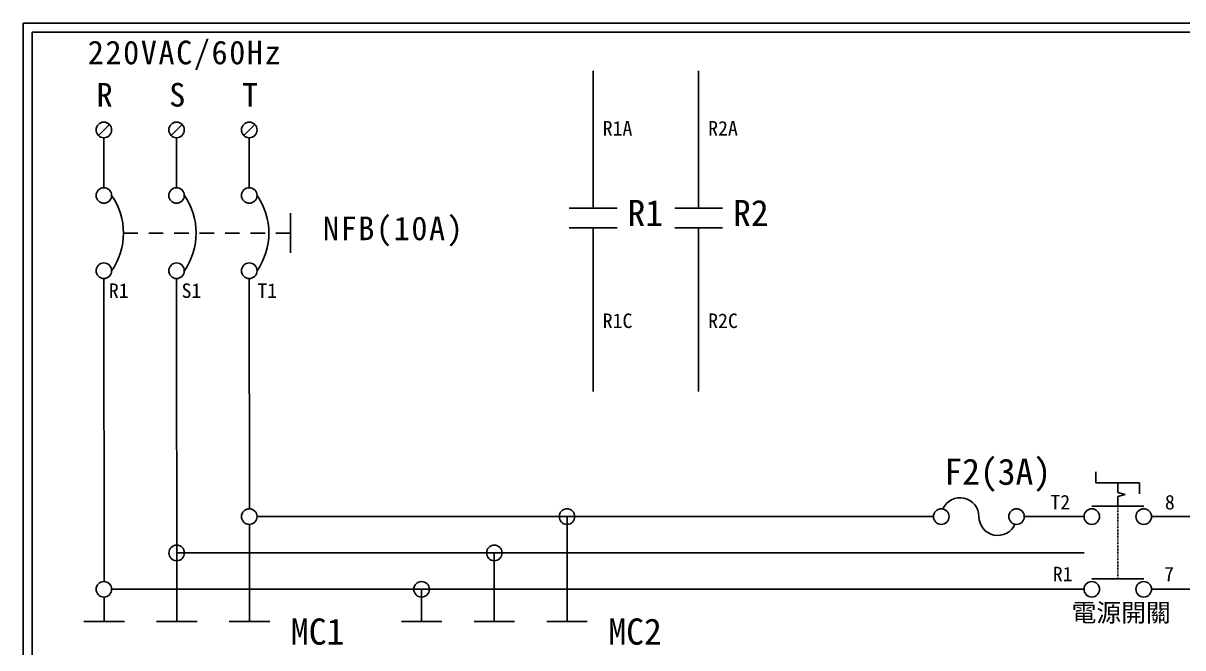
# Model space of a CAD drawing. Extents: x -24 to 263, y 255 to 459.
# Drawn here: x -23.6 to 135.9, y 373.6 to 459.4 of the extents above; entities that cross this region are included whole.
import ezdxf

# ---------------------------------------------------------------- set-up
doc = ezdxf.new("R2010")
doc.units = 0
doc.linetypes.add('DASHED', pattern=[0.2, 0.1, -0.1])
doc.linetypes.add('HIDDEN9', pattern=[3.5, 2, -1.5])
doc.layers.get('0').update_dxf_attribs({"linetype": 'CONTINUOUS'})
for name, color, linetype in [('7', 7, 'CONTINUOUS'), ('圖框層', 7, 'CONTINUOUS'), ('標尺寸層', 3, 'CONTINUOUS')]:
    doc.layers.add(name, color=color, linetype=linetype)
doc.styles.add('CNS', font='romanc.shx', dxfattribs={"bigfont": 'chineset.shx'})
doc.styles.add('STSL', font='kaiu.ttf')
doc.styles.add('標楷體', font='kaiu.ttf')

# ---------------------------------------------------------------- blocks, each defined once
blk = doc.blocks.new('FUSE')
at = {"color": 7}
for p, q in [((0, 0), (2.14, 0)), ((14.64, 0), (16.78, 0))]:
    blk.add_line(p, q, dxfattribs=at)
for centre in [(3.21, 0), (13.56, 0)]:
    blk.add_circle(centre, 1.07)
for centre, start, end in [((5.8, 0), 0, 156.116), ((10.98, 0), 180, 336.116)]:
    blk.add_arc(centre, 2.59, start, end, dxfattribs=at)

msp = doc.modelspace()

# ---------------------------------------------------------------- linework, layer by layer
for p, q in [((-11.73, 445.52), (-13.24, 444.01)), ((-1.73, 445.52), (-3.24, 444.01)), ((8.27, 445.52), (6.76, 444.01)), ((-12.49, 424.28), (-12.46, 382.67)), ((-2.49, 424.28), (-2.46, 377.15)), ((7.51, 424.28), (7.53, 392.67)), ((123.98, 396.25), (123.98, 397.75)), ((126.98, 396.25), (123.98, 396.25)), ((126.98, 396.25), (129.98, 396.25)), ((129.98, 396.25), (129.98, 394.75)), ((127.98, 394.64), (126.98, 394.9)), ((127.98, 394.64), (126.98, 394.37)), ((99.49, 391.6), (8.58, 391.6)), ((114.13, 391.6), (122.34, 391.6)), ((116.27, 391.6), (122.34, 391.6)), ((131.62, 391.6), (258.88, 391.6)), ((7.53, 390.53), (7.55, 377.15)), ((122.34, 386.6), (-2.47, 386.6)), ((122.34, 386.6), (-2.47, 386.6)), ((122.34, 386.6), (-2.47, 386.6)), ((122.34, 381.6), (-11.42, 381.6)), ((131.62, 381.6), (258.51, 381.6)), ((-12.46, 380.53), (-12.44, 377.15))]:
    msp.add_line(p, q)
at = {"color": 7, "linetype": 'HIDDEN9'}
msp.add_line((13.18, 430.59), (-9.79, 430.59), dxfattribs=at)
for centre in [(-12.49, 444.77), (-2.49, 444.77), (7.51, 444.77), (-12.49, 435.76), (-2.49, 435.76), (7.51, 435.76), (-12.49, 425.41), (-2.49, 425.41), (7.51, 425.41), (7.51, 391.6), (51.22, 391.6), (-2.47, 386.6), (41.22, 386.6), (-12.49, 381.6), (31.22, 381.6)]:
    msp.add_circle(centre, 1.07)
at = {"color": 7}
for centre in [(-18.84, 430.59), (-8.84, 430.59), (1.16, 430.59)]:
    msp.add_arc(centre, 9.05, 325.1286, 34.8714, dxfattribs=at)
at = {"layer": '7'}
for p, q in [((126.98, 394.9), (126.98, 396.25)), ((126.98, 393.03), (126.98, 394.37)), ((123.41, 393.03), (130.55, 393.03)), ((123.41, 383.03), (130.55, 383.03))]:
    msp.add_line(p, q, dxfattribs=at)
at = {"layer": '7', "linetype": 'DASHED'}
msp.add_line((126.98, 383.03), (126.98, 393.03), dxfattribs=at)
at = {"layer": '7'}
for centre in [(123.41, 391.6), (130.55, 391.6), (123.41, 381.6), (130.55, 381.6)]:
    msp.add_circle(centre, 1.07, dxfattribs=at)
at = {"layer": '圖框層', "color": 7}
for p, q in [((263.42, 459.45), (-23.58, 459.45)), ((-23.58, 255.48), (-23.58, 459.45)), ((262.17, 458.2), (-22.33, 458.2)), ((-22.33, 256.73), (-22.33, 458.2))]:
    msp.add_line(p, q, dxfattribs=at)
at = {"layer": '標尺寸層', "color": 7}
for p, q in [((54.81, 452.91), (54.81, 433.99)), ((69.32, 452.91), (69.32, 433.99)), ((-12.49, 443.7), (-12.49, 436.84)), ((-2.49, 443.7), (-2.49, 436.84)), ((7.51, 443.7), (7.51, 436.84)), ((13.18, 433.32), (13.18, 427.86)), ((54.81, 431.32), (54.81, 408.8)), ((69.32, 431.32), (69.32, 408.8)), ((-12.49, 424.34), (-12.49, 424.28)), ((-2.49, 424.34), (-2.49, 424.28)), ((7.51, 424.34), (7.51, 424.28)), ((51.22, 377.15), (51.22, 391.6)), ((41.22, 377.15), (41.22, 386.6)), ((31.22, 377.15), (31.22, 381.6)), ((-15.23, 377.15), (-9.66, 377.15)), ((-5.23, 377.15), (0.34, 377.15)), ((4.77, 377.15), (10.34, 377.15)), ((28.44, 377.15), (34.01, 377.15)), ((38.44, 377.15), (44.01, 377.15)), ((48.44, 377.15), (54.01, 377.15))]:
    msp.add_line(p, q, dxfattribs=at)
at = {"layer": '標尺寸層'}
for p, q in [((51.51, 433.99), (54.81, 433.99)), ((54.81, 433.99), (58.1, 433.99)), ((66.03, 433.99), (69.32, 433.99)), ((69.32, 433.99), (72.62, 433.99)), ((51.51, 431.32), (54.81, 431.32)), ((54.81, 431.32), (58.1, 431.32)), ((66.03, 431.32), (69.32, 431.32)), ((69.32, 431.32), (72.62, 431.32))]:
    msp.add_line(p, q, dxfattribs=at)

# ---------------------------------------------------------------- block references
at = {"color": 7}
msp.add_blockref('FUSE', (99.49, 391.6), dxfattribs=at)

# ---------------------------------------------------------------- texts
at = {"color": 0, "char_height": 3.25, "style": '標楷體'}
for s, insert, width, attachment_point in [('\\pt6.5;{\\T1.1;220VAC/60Hz}', (-14.7, 457.05), 35.213, 1), ('\\pt6.5;{\\T1.1;R}', (-13.49, 451.23), 2, 1), ('\\pt6.5;{\\T1.1;S}', (-3.49, 451.23), 2, 1), ('\\pt6.5;{\\T1.1;T}', (6.51, 451.23), 2, 1), ('\\pt6.5;{\\T1.1;NFB(10A)}', (27.38, 432.86), 24.6072, 2)]:
    msp.add_mtext(s, dxfattribs=dict(at, insert=insert, width=width, attachment_point=attachment_point))
at = {"layer": '圖框層', "color": 4, "style": 'STSL'}
for s, height, p in [('R1A', 2, (56.13, 444)), ('R2A', 2, (70.64, 444)), ('R1', 3.6, (59.54, 431.55)), ('R2', 3.6, (74.06, 431.55)), ('R1', 2, (-11.8, 421.67)), ('S1', 2, (-1.8, 421.67)), ('T1', 2, (8.62, 421.67)), ('R1C', 2, (56.13, 417.53)), ('R2C', 2, (70.64, 417.53)), ('F2(3A)', 3.6, (103.12, 395.97)), ('T2', 2, (117.71, 392.58)), ('8', 2, (133.46, 392.58)), ('R1', 2, (118.04, 382.7)), ('7', 2, (133.36, 382.7)), ('MC1', 3.6, (13.24, 373.99)), ('MC2', 3.6, (56.91, 373.99))]:
    msp.add_text(s, height=height, dxfattribs=at).set_placement(p)
at = {"layer": '標尺寸層', "color": 7, "insert": (120.63, 379.64), "char_height": 2.5, "width": 14.0847, "attachment_point": 1, "style": 'CNS'}
msp.add_mtext('{\\fDFKai-SB|b0|i0|c136|p65;電源開關}', dxfattribs=at)

doc.saveas('drawing.dxf')
